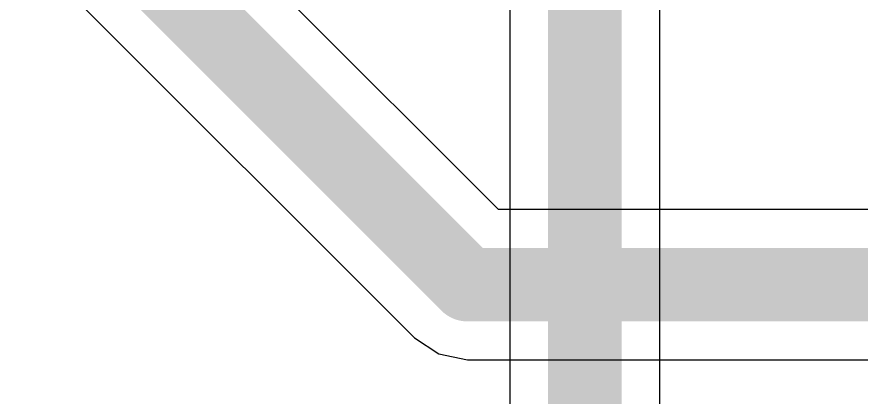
# Model space of a CAD drawing. Header units: millimetres. Extents: x -3 to 5381, y -54 to 5355.
# Drawn here: x 16.639 to 19.552, y -12.66 to -11.348 of the extents above; entities that cross this region are included whole.
import ezdxf

# ---------------------------------------------------------------- set-up
doc = ezdxf.new("R2010")
doc.units = ezdxf.units.MM
doc.layers.add('BottomLayer', color=5, linetype='Continuous')
doc.layers.add('TopLayer', color=1, linetype='Continuous')

msp = doc.modelspace()

# ---------------------------------------------------------------- linework, layer by layer
at = {"layer": 'BottomLayer'}
for p, q in [((18.3006, -12.0128), (17.0807, -10.7929)), ((16.6386, -11.0833), (18.0102, -12.4549)), ((20.3047, -12.0128), (18.3006, -12.0128)), ((18.0102, -12.4549), (18.0942, -12.5111)), ((18.0942, -12.5111), (18.1933, -12.5308)), ((18.1933, -12.5308), (29.6068, -12.5308))]:
    msp.add_line(p, q, dxfattribs=at)
at = {"layer": 'BottomLayer', "const_width": 0.254}
for points in [[(16.8217, -10.9002), (18.1933, -12.2718)], [(18.1933, -12.2718), (29.7141, -12.2718)]]:
    msp.add_lwpolyline(points, dxfattribs=at)
at = {"layer": 'BottomLayer', "const_width": 0.127}
msp.add_lwpolyline([(18.1298, -12.2718, 1), (18.2568, -12.2718, 1)], format="xyb", close=True, dxfattribs=at)
msp.add_lwpolyline([(18.1298, -12.2718, 1), (18.2568, -12.2718, 1)], format="xyb", close=True, dxfattribs=at)
at = {"layer": 'TopLayer'}
for p, q in [((18.8577, -13.6421), (18.8577, -6.0955)), ((18.3397, -6.2814), (18.3397, -13.5349))]:
    msp.add_line(p, q, dxfattribs=at)
at = {"layer": 'TopLayer', "const_width": 0.254}
msp.add_lwpolyline([(18.5987, -13.6421), (18.5987, -6.0955)], dxfattribs=at)

doc.saveas('drawing.dxf')
